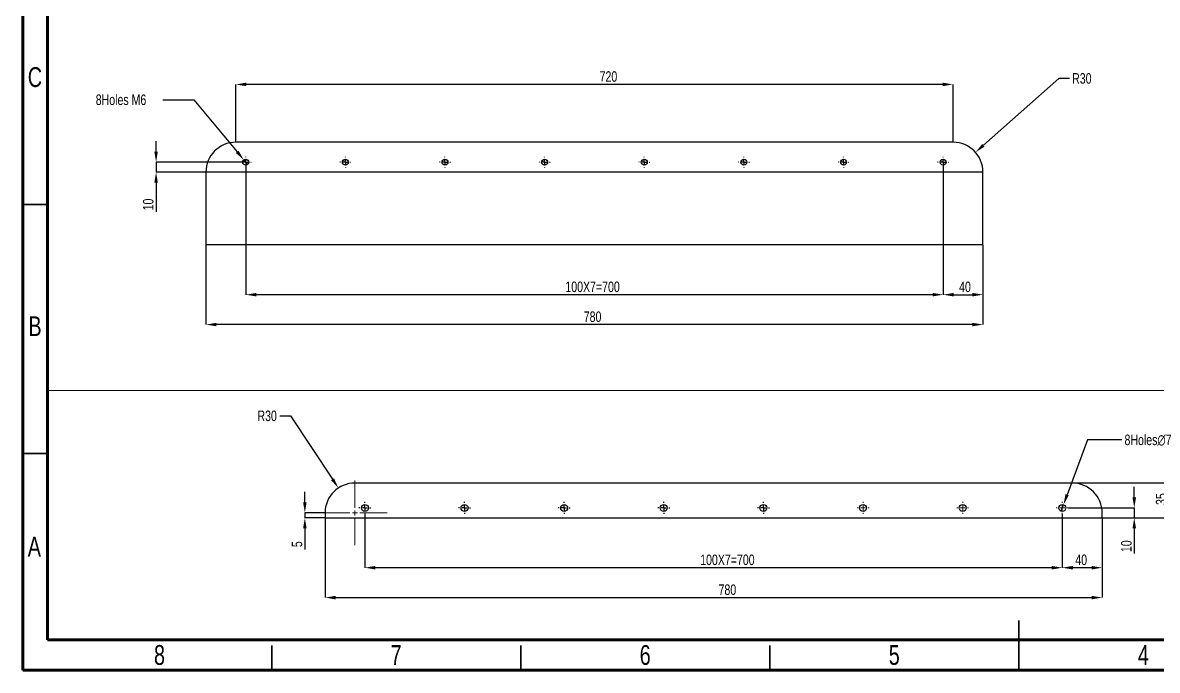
# Model space of a CAD drawing. Header units: millimetres. Extents: x 41 to 1868, y -696 to 319.
# Drawn here: x 510.2 to 738, y -695.1 to -565.1 of the extents above; entities that cross this region are included whole.
import ezdxf

# ---------------------------------------------------------------- set-up
doc = ezdxf.new("R2010")
doc.units = ezdxf.units.MM
doc.header["$PDSIZE"] = -1
doc.layers.add('FORMAT', color=7, linetype='Continuous')
doc.styles.add('SLDTEXTSTYLE0', font='TXT', dxfattribs={"width": 0.75})
doc.dimstyles.new('SLDDIMSTYLE10', dxfattribs={"dimtxt": 2.116667, "dimasz": 2.116667, "dimexe": 0, "dimexo": 0.625, "dimgap": 0.529167, "dimtad": 1, "dimdec": 0, "dimlfac": 5, "dimrnd": 1e-09, "dimzin": 12, "dimtxsty": 'SLDTEXTSTYLE0', "dimsah": 1, "dimcen": 2.5, "dimazin": 3, "dimtfac": 1, "dimtdec": 0, "dimtmove": 0, "dimatfit": 3, "dimfrac": 2, "dimtzin": 12})
doc.dimstyles.new('SLDDIMSTYLE11', dxfattribs={"dimtxt": 2.116667, "dimasz": 2.116667, "dimexe": 0, "dimexo": 0.625, "dimgap": 0.529167, "dimtad": 1, "dimdec": 0, "dimlfac": 5, "dimrnd": 1e-09, "dimzin": 12, "dimtxsty": 'SLDTEXTSTYLE0', "dimsah": 1, "dimcen": 2.5, "dimazin": 3, "dimtfac": 1, "dimtdec": 0, "dimtmove": 0, "dimatfit": 0, "dimfrac": 2, "dimtzin": 12})
doc.dimstyles.new('SLDDIMSTYLE12', dxfattribs={"dimtxt": 2.116667, "dimasz": 2.116667, "dimexe": 0, "dimexo": 0.625, "dimgap": 0.529167, "dimtad": 1, "dimdec": 0, "dimlfac": 5, "dimrnd": 1e-09, "dimzin": 12, "dimtxsty": 'SLDTEXTSTYLE0', "dimblk1": 'NONE', "dimsah": 1, "dimcen": 0, "dimazin": 3, "dimtfac": 1, "dimtdec": 0, "dimtmove": 0, "dimatfit": 3, "dimldrblk": 'NONE', "dimfrac": 2, "dimtzin": 12})
doc.dimstyles.new('SLDDIMSTYLE48', dxfattribs={"dimtxt": 2.116667, "dimasz": 2.116667, "dimexe": 0, "dimexo": 0.625, "dimgap": 0.529167, "dimtad": 1, "dimdec": 0, "dimlfac": 5, "dimrnd": 1e-09, "dimzin": 12, "dimtxsty": 'SLDTEXTSTYLE0', "dimsah": 1, "dimcen": 0, "dimazin": 3, "dimtfac": 1, "dimtdec": 0, "dimtmove": 0, "dimatfit": 3, "dimfrac": 2, "dimtzin": 12})
doc.dimstyles.new('SLDDIMSTYLE49', dxfattribs={"dimtxt": 2.116667, "dimasz": 2.116667, "dimexe": 0, "dimexo": 0.625, "dimgap": 0.529167, "dimtad": 1, "dimdec": 0, "dimlfac": 5, "dimrnd": 1e-09, "dimzin": 12, "dimtxsty": 'SLDTEXTSTYLE0', "dimblk1": 'NONE', "dimsah": 1, "dimcen": 0, "dimazin": 3, "dimtfac": 1, "dimtdec": 0, "dimtmove": 0, "dimatfit": 3, "dimldrblk": 'NONE', "dimfrac": 2, "dimtzin": 12})

# ---------------------------------------------------------------- blocks, each defined once
blk = doc.blocks.new('*D999')
at = {"layer": 'Defpoints', "color": 0}
for p in [(701.48, -591.16), (696.99, -595.14)]:
    blk.add_point(p, dxfattribs=at)
at = {"layer": 'FORMAT', "color": 0, "lineweight": -2}
for p, q in [((718.24, -576.33), (703.07, -589.76)), ((720.36, -576.33), (718.24, -576.33))]:
    blk.add_line(p, q, dxfattribs=at)
at = {"layer": 'FORMAT', "color": 0}
blk.add_solid([(702.83, -589.5), (703.3, -590.03), (701.48, -591.16)], dxfattribs=at)
at = {"layer": 'FORMAT', "color": 0, "insert": (720.89, -575.27), "char_height": 2.117, "attachment_point": 1, "style": 'SLDTEXTSTYLE0'}
blk.add_mtext('\\A1;R30', dxfattribs=at)
blk = doc.blocks.new('*D1000')
at = {"layer": 'Defpoints', "color": 0}
for p in [(552.99, -577.54), (552.99, -589.14), (696.99, -589.14)]:
    blk.add_point(p, dxfattribs=at)
at = {"layer": 'FORMAT', "color": 0, "lineweight": -2}
for p, q in [((552.99, -589.08), (552.99, -577.54)), ((694.87, -577.54), (555.11, -577.54)), ((696.99, -589.08), (696.99, -577.54))]:
    blk.add_line(p, q, dxfattribs=at)
at = {"layer": 'FORMAT', "color": 0}
for points in [[(555.11, -577.18), (555.11, -577.89), (552.99, -577.54)], [(694.87, -577.18), (694.87, -577.89), (696.99, -577.54)]]:
    blk.add_solid(points, dxfattribs=at)
at = {"layer": 'FORMAT', "color": 0, "insert": (627.8, -574.89), "char_height": 2.117, "attachment_point": 2, "style": 'SLDTEXTSTYLE0'}
blk.add_mtext('\\A1;720', dxfattribs=at)
blk = doc.blocks.new('*D1001')
at = {"layer": 'Defpoints', "color": 0}
for p in [(546.99, -609.74), (702.99, -609.74), (546.99, -625.74)]:
    blk.add_point(p, dxfattribs=at)
at = {"layer": 'FORMAT', "color": 0, "lineweight": -2}
for p, q in [((546.99, -609.8), (546.99, -625.74)), ((702.99, -609.8), (702.99, -625.74)), ((700.87, -625.74), (549.11, -625.74))]:
    blk.add_line(p, q, dxfattribs=at)
at = {"layer": 'FORMAT', "color": 0}
for points in [[(549.11, -625.39), (549.11, -626.09), (546.99, -625.74)], [(700.87, -625.39), (700.87, -626.09), (702.99, -625.74)]]:
    blk.add_solid(points, dxfattribs=at)
at = {"layer": 'FORMAT', "color": 0, "insert": (624.62, -623.1), "char_height": 2.117, "attachment_point": 2, "style": 'SLDTEXTSTYLE0'}
blk.add_mtext('\\A1;780', dxfattribs=at)
blk = doc.blocks.new('*D1002')
at = {"layer": 'Defpoints', "color": 0}
for p in [(554.61, -592.68), (555.37, -593.6)]:
    blk.add_point(p, dxfattribs=at)
at = {"layer": 'FORMAT', "color": 0, "lineweight": -2}
for p, q in [((538.38, -580.61), (544.6, -580.61)), ((544.6, -580.61), (553.26, -591.05)), ((555.37, -593.6), (554.61, -592.68))]:
    blk.add_line(p, q, dxfattribs=at)
at = {"layer": 'FORMAT', "color": 0}
blk.add_solid([(553.53, -590.83), (552.99, -591.28), (554.61, -592.68)], dxfattribs=at)
at = {"layer": 'FORMAT', "color": 0, "insert": (524.88, -579.55), "char_height": 2.1167, "attachment_point": 1, "style": 'SLDTEXTSTYLE0'}
blk.add_mtext('\\A1;8Holes M6', dxfattribs=at)
blk = doc.blocks.new('_None')
blk = doc.blocks.new('*D1003')
at = {"layer": 'Defpoints', "color": 0}
for p in [(694.99, -593.14), (702.99, -609.74), (702.99, -619.74)]:
    blk.add_point(p, dxfattribs=at)
at = {"layer": 'FORMAT', "color": 0, "lineweight": -2}
for p, q in [((694.99, -593.2), (694.99, -619.74)), ((702.99, -609.8), (702.99, -619.74)), ((697.11, -619.74), (700.87, -619.74))]:
    blk.add_line(p, q, dxfattribs=at)
at = {"layer": 'FORMAT', "color": 0}
for points in [[(697.11, -619.39), (697.11, -620.09), (694.99, -619.74)], [(700.87, -619.39), (700.87, -620.09), (702.99, -619.74)]]:
    blk.add_solid(points, dxfattribs=at)
at = {"layer": 'FORMAT', "color": 0, "insert": (699.38, -617.1), "char_height": 2.117, "attachment_point": 2, "style": 'SLDTEXTSTYLE0'}
blk.add_mtext('\\A1;40', dxfattribs=at)
blk = doc.blocks.new('*D1004')
at = {"layer": 'Defpoints', "color": 0}
for p in [(554.99, -593.14), (694.99, -593.14), (554.99, -619.74)]:
    blk.add_point(p, dxfattribs=at)
at = {"layer": 'FORMAT', "color": 0, "lineweight": -2}
for p, q in [((554.99, -593.2), (554.99, -619.74)), ((694.99, -593.2), (694.99, -619.74)), ((692.87, -619.74), (557.11, -619.74))]:
    blk.add_line(p, q, dxfattribs=at)
at = {"layer": 'FORMAT', "color": 0}
for points in [[(557.11, -619.39), (557.11, -620.09), (554.99, -619.74)], [(692.87, -619.39), (692.87, -620.09), (694.99, -619.74)]]:
    blk.add_solid(points, dxfattribs=at)
at = {"layer": 'FORMAT', "color": 0, "insert": (624.62, -617.1), "char_height": 2.1167, "attachment_point": 2, "style": 'SLDTEXTSTYLE0'}
blk.add_mtext('\\A1;100X7=700', dxfattribs=at)
blk = doc.blocks.new('*D1005')
at = {"layer": 'Defpoints', "color": 0}
for p in [(536.99, -593.14), (554.99, -593.14), (546.99, -595.14)]:
    blk.add_point(p, dxfattribs=at)
at = {"layer": 'FORMAT', "color": 0, "lineweight": -2}
for p, q in [((536.99, -591.03), (536.99, -588.91)), ((554.93, -593.14), (536.99, -593.14)), ((536.99, -593.14), (536.99, -595.14)), ((546.93, -595.14), (536.99, -595.14)), ((536.99, -597.26), (536.99, -603.1))]:
    blk.add_line(p, q, dxfattribs=at)
at = {"layer": 'FORMAT', "color": 0}
for points in [[(536.64, -591.03), (537.34, -591.03), (536.99, -593.14)], [(536.64, -597.26), (537.34, -597.26), (536.99, -595.14)]]:
    blk.add_solid(points, dxfattribs=at)
at = {"layer": 'FORMAT', "color": 0, "insert": (534.35, -601.64), "char_height": 2.117, "attachment_point": 2, "rotation": 90, "style": 'SLDTEXTSTYLE0'}
blk.add_mtext('\\A1;10', dxfattribs=at)
blk = doc.blocks.new('SW_CENTERMARKSYMBOL_87')
at = {"layer": 'FORMAT', "color": 0}
for p, q in [((-1, 0), (-1.1, 0)), ((0, 0), (-0.5, 0)), ((0, 1), (0, 1.1)), ((0, 0), (0, 0.5)), ((0, 0), (0, -0.5)), ((0, 0), (0.5, 0)), ((1, 0), (1.1, 0)), ((0, -1), (0, -1.1))]:
    blk.add_line(p, q, dxfattribs=at)
blk = doc.blocks.new('SW_CENTERMARKSYMBOL_88')
at = {"layer": 'FORMAT', "color": 0}
for p, q in [((-1, 0), (-1.1, 0)), ((0, 0), (-0.5, 0)), ((0, 1), (0, 1.1)), ((0, 0), (0, 0.5)), ((0, 0), (0, -0.5)), ((0, 0), (0.5, 0)), ((1, 0), (1.1, 0)), ((0, -1), (0, -1.1))]:
    blk.add_line(p, q, dxfattribs=at)
blk = doc.blocks.new('SW_CENTERMARKSYMBOL_89')
at = {"layer": 'FORMAT', "color": 0}
for p, q in [((-1, 0), (-1.1, 0)), ((0, 0), (-0.5, 0)), ((0, 1), (0, 1.1)), ((0, 0), (0, 0.5)), ((0, 0), (0, -0.5)), ((0, 0), (0.5, 0)), ((1, 0), (1.1, 0)), ((0, -1), (0, -1.1))]:
    blk.add_line(p, q, dxfattribs=at)
blk = doc.blocks.new('SW_CENTERMARKSYMBOL_90')
at = {"layer": 'FORMAT', "color": 0}
for p, q in [((-1, 0), (-1.1, 0)), ((0, 0), (-0.5, 0)), ((0, 1), (0, 1.1)), ((0, 0), (0, 0.5)), ((0, 0), (0, -0.5)), ((0, 0), (0.5, 0)), ((1, 0), (1.1, 0)), ((0, -1), (0, -1.1))]:
    blk.add_line(p, q, dxfattribs=at)
blk = doc.blocks.new('SW_CENTERMARKSYMBOL_91')
at = {"layer": 'FORMAT', "color": 0}
for p, q in [((-1, 0), (-1.1, 0)), ((0, 0), (-0.5, 0)), ((0, 1), (0, 1.1)), ((0, 0), (0, 0.5)), ((0, 0), (0, -0.5)), ((0, 0), (0.5, 0)), ((1, 0), (1.1, 0)), ((0, -1), (0, -1.1))]:
    blk.add_line(p, q, dxfattribs=at)
blk = doc.blocks.new('SW_CENTERMARKSYMBOL_92')
at = {"layer": 'FORMAT', "color": 0}
for p, q in [((-1, 0), (-1.1, 0)), ((0, 0), (-0.5, 0)), ((0, 1), (0, 1.1)), ((0, 0), (0, 0.5)), ((0, 0), (0, -0.5)), ((0, 0), (0.5, 0)), ((1, 0), (1.1, 0)), ((0, -1), (0, -1.1))]:
    blk.add_line(p, q, dxfattribs=at)
blk = doc.blocks.new('SW_CENTERMARKSYMBOL_93')
at = {"layer": 'FORMAT', "color": 0}
for p, q in [((-1, 0), (-1.1, 0)), ((0, 0), (-0.5, 0)), ((0, 1), (0, 1.1)), ((0, 0), (0, 0.5)), ((0, 0), (0, -0.5)), ((0, 0), (0.5, 0)), ((1, 0), (1.1, 0)), ((0, -1), (0, -1.1))]:
    blk.add_line(p, q, dxfattribs=at)
blk = doc.blocks.new('SW_CENTERMARKSYMBOL_94')
at = {"layer": 'FORMAT', "color": 0}
for p, q in [((-1, 0), (-1.1, 0)), ((0, 0), (-0.5, 0)), ((0, 1), (0, 1.1)), ((0, 0), (0, 0.5)), ((0, 0), (0, -0.5)), ((0, 0), (0.5, 0)), ((1, 0), (1.1, 0)), ((0, -1), (0, -1.1))]:
    blk.add_line(p, q, dxfattribs=at)
blk = doc.blocks.new('*D1026')
at = {"layer": 'Defpoints', "color": 0}
for p in [(570.91, -664.54), (726.91, -664.54), (726.91, -680.54)]:
    blk.add_point(p, dxfattribs=at)
at = {"layer": 'FORMAT', "color": 0, "lineweight": -2}
for p, q in [((570.91, -664.61), (570.91, -680.54)), ((726.91, -664.61), (726.91, -680.54)), ((573.03, -680.54), (724.79, -680.54))]:
    blk.add_line(p, q, dxfattribs=at)
at = {"layer": 'FORMAT', "color": 0}
for points in [[(573.03, -680.19), (573.03, -680.9), (570.91, -680.54)], [(724.79, -680.19), (724.79, -680.9), (726.91, -680.54)]]:
    blk.add_solid(points, dxfattribs=at)
at = {"layer": 'FORMAT', "color": 0, "insert": (651.68, -677.9), "char_height": 2.117, "attachment_point": 2, "style": 'SLDTEXTSTYLE0'}
blk.add_mtext('\\A1;780', dxfattribs=at)
blk = doc.blocks.new('*D1027')
at = {"layer": 'Defpoints', "color": 0}
for p in [(718.91, -663.74), (726.91, -664.54), (718.91, -674.54)]:
    blk.add_point(p, dxfattribs=at)
at = {"layer": 'FORMAT', "color": 0, "lineweight": -2}
for p, q in [((718.91, -663.81), (718.91, -674.54)), ((726.91, -664.61), (726.91, -674.54)), ((724.79, -674.54), (721.03, -674.54))]:
    blk.add_line(p, q, dxfattribs=at)
at = {"layer": 'FORMAT', "color": 0}
for points in [[(721.03, -674.19), (721.03, -674.9), (718.91, -674.54)], [(724.79, -674.19), (724.79, -674.9), (726.91, -674.54)]]:
    blk.add_solid(points, dxfattribs=at)
at = {"layer": 'FORMAT', "color": 0, "insert": (722.7, -671.9), "char_height": 2.117, "attachment_point": 2, "style": 'SLDTEXTSTYLE0'}
blk.add_mtext('\\A1;40', dxfattribs=at)
blk = doc.blocks.new('*D1028')
at = {"layer": 'Defpoints', "color": 0}
for p in [(578.91, -663.74), (718.91, -663.74), (578.91, -674.54)]:
    blk.add_point(p, dxfattribs=at)
at = {"layer": 'FORMAT', "color": 0, "lineweight": -2}
for p, q in [((578.91, -663.81), (578.91, -674.54)), ((718.91, -663.81), (718.91, -674.54)), ((716.79, -674.54), (581.03, -674.54))]:
    blk.add_line(p, q, dxfattribs=at)
at = {"layer": 'FORMAT', "color": 0}
for points in [[(581.03, -674.19), (581.03, -674.9), (578.91, -674.54)], [(716.79, -674.19), (716.79, -674.9), (718.91, -674.54)]]:
    blk.add_solid(points, dxfattribs=at)
at = {"layer": 'FORMAT', "color": 0, "insert": (651.68, -671.9), "char_height": 2.1167, "attachment_point": 2, "style": 'SLDTEXTSTYLE0'}
blk.add_mtext('\\A1;100X7=700', dxfattribs=at)
blk = doc.blocks.new('*D1029')
at = {"layer": 'Defpoints', "color": 0}
for p in [(719.15, -661.89), (718.67, -663.2)]:
    blk.add_point(p, dxfattribs=at)
at = {"layer": 'FORMAT', "color": 0, "lineweight": -2}
for p, q in [((723.95, -648.87), (719.89, -659.9)), ((730.87, -648.87), (723.95, -648.87)), ((718.67, -663.2), (719.15, -661.89))]:
    blk.add_line(p, q, dxfattribs=at)
at = {"layer": 'FORMAT', "color": 0}
blk.add_solid([(719.55, -659.78), (720.22, -660.02), (719.15, -661.89)], dxfattribs=at)
at = {"layer": 'FORMAT', "color": 0, "insert": (731.4, -647.82), "char_height": 2.1167, "attachment_point": 1, "style": 'SLDTEXTSTYLE0'}
blk.add_mtext('\\A1;8Holes∅7', dxfattribs=at)
blk = doc.blocks.new('*D1030')
at = {"layer": 'Defpoints', "color": 0}
for p in [(720.91, -657.54), (740.34, -657.54), (726.91, -664.54)]:
    blk.add_point(p, dxfattribs=at)
at = {"layer": 'FORMAT', "color": 0, "lineweight": -2}
for p, q in [((720.97, -657.54), (740.34, -657.54)), ((740.34, -662.43), (740.34, -659.66)), ((726.97, -664.54), (740.34, -664.54))]:
    blk.add_line(p, q, dxfattribs=at)
at = {"layer": 'FORMAT', "color": 0}
for points in [[(739.99, -659.66), (740.69, -659.66), (740.34, -657.54)], [(739.99, -662.43), (740.69, -662.43), (740.34, -664.54)]]:
    blk.add_solid(points, dxfattribs=at)
at = {"layer": 'FORMAT', "color": 0, "insert": (737.69, -660.77), "char_height": 2.117, "attachment_point": 2, "rotation": 90, "style": 'SLDTEXTSTYLE0'}
blk.add_mtext('\\A1;35', dxfattribs=at)
blk = doc.blocks.new('*D1031')
at = {"layer": 'Defpoints', "color": 0}
for p in [(573.59, -658.55), (576.91, -663.54)]:
    blk.add_point(p, dxfattribs=at)
at = {"layer": 'FORMAT', "color": 0, "lineweight": -2}
for p, q in [((561.84, -644.06), (563.96, -644.06)), ((563.96, -644.06), (572.42, -656.78))]:
    blk.add_line(p, q, dxfattribs=at)
at = {"layer": 'FORMAT', "color": 0}
blk.add_solid([(572.71, -656.59), (572.12, -656.98), (573.59, -658.55)], dxfattribs=at)
at = {"layer": 'FORMAT', "color": 0, "insert": (557.34, -643), "char_height": 2.117, "attachment_point": 1, "style": 'SLDTEXTSTYLE0'}
blk.add_mtext('\\A1;R30', dxfattribs=at)
blk = doc.blocks.new('*D1032')
at = {"layer": 'Defpoints', "color": 0}
for p in [(720.11, -662.54), (733.36, -662.54), (726.91, -664.54)]:
    blk.add_point(p, dxfattribs=at)
at = {"layer": 'FORMAT', "color": 0, "lineweight": -2}
for p, q in [((733.36, -660.43), (733.36, -658.31)), ((720.17, -662.54), (733.36, -662.54)), ((733.36, -662.54), (733.36, -664.54)), ((726.97, -664.54), (733.36, -664.54)), ((733.36, -666.66), (733.36, -671.69))]:
    blk.add_line(p, q, dxfattribs=at)
at = {"layer": 'FORMAT', "color": 0}
for points in [[(733, -660.43), (733.71, -660.43), (733.36, -662.54)], [(733, -666.66), (733.71, -666.66), (733.36, -664.54)]]:
    blk.add_solid(points, dxfattribs=at)
at = {"layer": 'FORMAT', "color": 0, "insert": (730.71, -670.23), "char_height": 2.117, "attachment_point": 2, "rotation": 90, "style": 'SLDTEXTSTYLE0'}
blk.add_mtext('\\A1;10', dxfattribs=at)
blk = doc.blocks.new('*D1033')
at = {"layer": 'Defpoints', "color": 0}
for p in [(566.86, -664.54), (570.91, -663.54), (570.91, -664.54)]:
    blk.add_point(p, dxfattribs=at)
at = {"layer": 'FORMAT', "color": 0, "lineweight": -2}
for p, q in [((566.86, -661.43), (566.86, -659.31)), ((570.85, -663.54), (566.86, -663.54)), ((566.86, -663.54), (566.86, -664.54)), ((570.85, -664.54), (566.86, -664.54)), ((566.86, -666.66), (566.86, -670.89))]:
    blk.add_line(p, q, dxfattribs=at)
at = {"layer": 'FORMAT', "color": 0}
for points in [[(566.51, -661.43), (567.21, -661.43), (566.86, -663.54)], [(566.51, -666.66), (567.21, -666.66), (566.86, -664.54)]]:
    blk.add_solid(points, dxfattribs=at)
at = {"layer": 'FORMAT', "color": 0, "insert": (564.22, -669.83), "char_height": 2.117, "attachment_point": 2, "rotation": 90, "style": 'SLDTEXTSTYLE0'}
blk.add_mtext('\\A1;5', dxfattribs=at)
blk = doc.blocks.new('SW_CENTERMARKSYMBOL_97')
at = {"layer": 'FORMAT', "color": 0}
for p, q in [((-1, 0), (-1.2, 0)), ((0, 0), (-0.5, 0)), ((0, 1), (0, 1.2)), ((0, 0), (0, 0.5)), ((0, 0), (0, -0.5)), ((0, 0), (0.5, 0)), ((1, 0), (1.2, 0)), ((0, -1), (0, -1.2))]:
    blk.add_line(p, q, dxfattribs=at)
blk = doc.blocks.new('SW_CENTERMARKSYMBOL_98')
at = {"layer": 'FORMAT', "color": 0}
for p, q in [((-1, 0), (-1.2, 0)), ((0, 0), (-0.5, 0)), ((0, 1), (0, 1.2)), ((0, 0), (0, 0.5)), ((0, 0), (0, -0.5)), ((0, 0), (0.5, 0)), ((1, 0), (1.2, 0)), ((0, -1), (0, -1.2))]:
    blk.add_line(p, q, dxfattribs=at)
blk = doc.blocks.new('SW_CENTERMARKSYMBOL_99')
at = {"layer": 'FORMAT', "color": 0}
for p, q in [((-1, 0), (-1.2, 0)), ((0, 0), (-0.5, 0)), ((0, 1), (0, 1.2)), ((0, 0), (0, 0.5)), ((0, 0), (0, -0.5)), ((0, 0), (0.5, 0)), ((1, 0), (1.2, 0)), ((0, -1), (0, -1.2))]:
    blk.add_line(p, q, dxfattribs=at)
blk = doc.blocks.new('SW_CENTERMARKSYMBOL_100')
at = {"layer": 'FORMAT', "color": 0}
for p, q in [((-1, 0), (-1.2, 0)), ((0, 0), (-0.5, 0)), ((0, 1), (0, 1.2)), ((0, 0), (0, 0.5)), ((0, 0), (0, -0.5)), ((0, 0), (0.5, 0)), ((1, 0), (1.2, 0)), ((0, -1), (0, -1.2))]:
    blk.add_line(p, q, dxfattribs=at)
blk = doc.blocks.new('SW_CENTERMARKSYMBOL_101')
at = {"layer": 'FORMAT', "color": 0}
for p, q in [((-1, 0), (-1.2, 0)), ((0, 0), (-0.5, 0)), ((0, 1), (0, 1.2)), ((0, 0), (0, 0.5)), ((0, 0), (0, -0.5)), ((0, 0), (0.5, 0)), ((1, 0), (1.2, 0)), ((0, -1), (0, -1.2))]:
    blk.add_line(p, q, dxfattribs=at)
blk = doc.blocks.new('SW_CENTERMARKSYMBOL_102')
at = {"color": 0, "linetype": 'Continuous', "lineweight": 18}
for p, q in [((-1, 0), (-1.2, 0)), ((0, 0), (-0.5, 0)), ((0, 1), (0, 1.2)), ((0, 0), (0, 0.5)), ((0, 0), (0, -0.5)), ((0, 0), (0.5, 0)), ((1, 0), (1.2, 0)), ((0, -1), (0, -1.2))]:
    blk.add_line(p, q, dxfattribs=at)
blk = doc.blocks.new('SW_CENTERMARKSYMBOL_103')
at = {"color": 0, "linetype": 'Continuous', "lineweight": 18}
for p, q in [((-1, 0), (-1.2, 0)), ((0, 0), (-0.5, 0)), ((0, 1), (0, 1.2)), ((0, 0), (0, 0.5)), ((0, 0), (0, -0.5)), ((0, 0), (0.5, 0)), ((1, 0), (1.2, 0)), ((0, -1), (0, -1.2))]:
    blk.add_line(p, q, dxfattribs=at)
blk = doc.blocks.new('SW_CENTERMARKSYMBOL_104')
at = {"color": 0, "linetype": 'Continuous', "lineweight": 18}
for p, q in [((-1, 0), (-1.2, 0)), ((0, 0), (-0.5, 0)), ((0, 1), (0, 1.2)), ((0, 0), (0, 0.5)), ((0, 0), (0, -0.5)), ((0, 0), (0.5, 0)), ((1, 0), (1.2, 0)), ((0, -1), (0, -1.2))]:
    blk.add_line(p, q, dxfattribs=at)
blk = doc.blocks.new('SW_CENTERMARKSYMBOL_105')
at = {"color": 0, "linetype": 'Continuous', "lineweight": 18}
for p, q in [((0, 1), (0, 6.5)), ((-1, 0), (-6.5, 0)), ((0, 0), (-0.5, 0)), ((0, 0), (0, 0.5)), ((0, 0), (0, -0.5)), ((0, 0), (0.5, 0)), ((1, 0), (6.5, 0)), ((0, -1), (0, -6.5))]:
    blk.add_line(p, q, dxfattribs=at)

msp = doc.modelspace()

# ---------------------------------------------------------------- linework, layer by layer
at = {"color": 7, "linetype": 'Continuous', "lineweight": 70}
for p, q in [((510.216, -695.1373), (510.216, -408.1373)), ((515.216, -689.0038), (515.216, -412.0038)), ((904.6185, -689.0038), (515.216, -689.0038)), ((910.216, -695.1373), (510.216, -695.1373))]:
    msp.add_line(p, q, dxfattribs=at)
at = {"color": 7, "linetype": 'Continuous', "lineweight": 25}
for p, q in [((696.9912, -589.1418), (552.9912, -589.1418)), ((702.9912, -595.1418), (546.9912, -595.1418)), ((546.9912, -595.1418), (546.9912, -609.7418)), ((702.9912, -609.7418), (702.9912, -595.1418)), ((702.9912, -609.7418), (546.9912, -609.7418)), ((720.9116, -657.5426), (576.9116, -657.5426)), ((570.9116, -663.5426), (570.9116, -664.5426)), ((570.9116, -664.5426), (726.9116, -664.5426)), ((726.9116, -664.5426), (726.9116, -663.5426))]:
    msp.add_line(p, q, dxfattribs=at)
at = {"color": 7, "linetype": 'Continuous', "lineweight": 35}
for p, q in [((515.216, -601.6373), (510.216, -601.6373)), ((515.216, -651.6373), (510.216, -651.6373)), ((710.216, -695.1383), (710.216, -685.1363)), ((560.216, -690.1373), (560.216, -695.1373)), ((610.216, -690.1373), (610.216, -695.1373)), ((660.216, -690.1373), (660.216, -695.1373)), ((710.216, -690.1373), (710.216, -695.1373))]:
    msp.add_line(p, q, dxfattribs=at)
at = {"color": 7, "linetype": 'Continuous', "lineweight": 18}
msp.add_line((515.216, -638.9721), (811.7693, -638.9721), dxfattribs=at)
at = {"color": 7, "linetype": 'Continuous', "lineweight": 25}
for centre, radius in [((554.9912, -593.1418), 0.6), ((574.9912, -593.1418), 0.6), ((594.9912, -593.1418), 0.6), ((614.9912, -593.1418), 0.6), ((634.9912, -593.1418), 0.6), ((654.9912, -593.1418), 0.6), ((674.9912, -593.1418), 0.6), ((694.9912, -593.1418), 0.6), ((578.9116, -662.5426), 0.7), ((598.9116, -662.5426), 0.7), ((618.9116, -662.5426), 0.7), ((638.9116, -662.5426), 0.7), ((658.9116, -662.5426), 0.7), ((678.9116, -662.5426), 0.7), ((698.9116, -662.5426), 0.7), ((718.9116, -662.5426), 0.7)]:
    msp.add_circle(centre, radius, dxfattribs=at)
for centre, start, end in [((552.9912, -595.1418), 90, 180), ((696.9912, -595.1418), 0, 90), ((576.9116, -663.5426), 90, 180), ((720.9116, -663.5426), 0, 90)]:
    msp.add_arc(centre, 6, start, end, dxfattribs=at)

# ---------------------------------------------------------------- block references
at = {"color": 7, "linetype": 'Continuous', "lineweight": 0}
for name, p in [('SW_CENTERMARKSYMBOL_105', (576.9116, -663.5426)), ('SW_CENTERMARKSYMBOL_102', (678.9116, -662.5426)), ('SW_CENTERMARKSYMBOL_103', (698.9116, -662.5426)), ('SW_CENTERMARKSYMBOL_104', (718.9116, -662.5426))]:
    msp.add_blockref(name, p, dxfattribs=at)
at = {"layer": 'FORMAT'}
for name, p in [('SW_CENTERMARKSYMBOL_94', (554.9912, -593.1418)), ('SW_CENTERMARKSYMBOL_93', (574.9912, -593.1418)), ('SW_CENTERMARKSYMBOL_92', (594.9912, -593.1418)), ('SW_CENTERMARKSYMBOL_91', (614.9912, -593.1418)), ('SW_CENTERMARKSYMBOL_90', (634.9912, -593.1418)), ('SW_CENTERMARKSYMBOL_89', (654.9912, -593.1418)), ('SW_CENTERMARKSYMBOL_88', (674.9912, -593.1418)), ('SW_CENTERMARKSYMBOL_87', (694.9912, -593.1418)), ('SW_CENTERMARKSYMBOL_97', (578.9116, -662.5426)), ('SW_CENTERMARKSYMBOL_98', (598.9116, -662.5426)), ('SW_CENTERMARKSYMBOL_99', (618.9116, -662.5426)), ('SW_CENTERMARKSYMBOL_100', (638.9116, -662.5426)), ('SW_CENTERMARKSYMBOL_101', (658.9116, -662.5426))]:
    msp.add_blockref(name, p, dxfattribs=at)

# ---------------------------------------------------------------- texts
at = {"color": 7, "linetype": 'Continuous', "lineweight": 0, "char_height": 3.9688, "attachment_point": 2, "style": 'SLDTEXTSTYLE0'}
for s, insert in [('C', (512.6747, -574.0772)), ('B', (512.6866, -624.0772)), ('A', (512.5557, -668.3272)), ('8', (537.676, -690.0772)), ('7', (585.176, -690.0772)), ('6', (635.176, -690.0772)), ('5', (685.176, -690.0772)), ('4', (735.176, -690.0772))]:
    msp.add_mtext(s, dxfattribs=dict(at, insert=insert))

# ---------------------------------------------------------------- dimensions: what is measured, and where the dimension line sits
at = {"layer": 'FORMAT'}
for base, p1, p2, dimstyle, picture, middle in [((552.9912, -577.5372), (696.9912, -589.1418), (552.9912, -589.1418), 'SLDDIMSTYLE10', '*D1000', (627.8035, -577.5372)), ((702.9912, -619.7418), (694.9912, -593.1418), (702.9912, -609.7418), 'SLDDIMSTYLE11', '*D1003', (699.3837, -619.7418)), ((546.9912, -625.7418), (702.9912, -609.7418), (546.9912, -609.7418), 'SLDDIMSTYLE10', '*D1001', (624.621, -625.7418)), ((726.9116, -680.5426), (570.9116, -664.5426), (726.9116, -664.5426), 'SLDDIMSTYLE10', '*D1026', (651.6808, -680.5426)), ((718.9116, -674.5426), (726.9116, -664.5426), (718.9116, -663.7426), 'SLDDIMSTYLE11', '*D1027', (722.6983, -674.5426))]:
    dim = msp.add_linear_dim(base=base, p1=p1, p2=p2, dimstyle=dimstyle, dxfattribs=at)
    dim.commit()
    dim.dimension.update_dxf_attribs({"geometry": picture, "text_midpoint": middle, "dimtype": 160})
for center, mpoint, picture, middle in [((696.9912, -595.1418), (701.4836, -591.1646), '*D999', (722.8725, -576.3279)), ((576.9116, -663.5426), (573.5892, -658.5465), '*D1031', (559.3253, -644.0593))]:
    dim = msp.add_radius_dim(center=center, mpoint=mpoint, dimstyle='SLDDIMSTYLE48', dxfattribs=at)
    dim.commit()
    dim.dimension.update_dxf_attribs({"geometry": picture, "text_midpoint": middle, "dimtype": 164})
for p1, p2, text, dimstyle, picture, middle in [((555.3741, -593.6037), (554.6082, -592.6799), '8Holes M<>', 'SLDDIMSTYLE49', '*D1002', (531.3643, -580.6051)), ((718.6696, -663.1995), (719.1536, -661.8858), '8Holes<>', 'SLDDIMSTYLE12', '*D1029', (737.0922, -648.875))]:
    dim = msp.add_diameter_dim_2p(p1=p1, p2=p2, text=text, dimstyle=dimstyle, dxfattribs=at)
    dim.commit()
    dim.dimension.update_dxf_attribs({"geometry": picture, "text_midpoint": middle, "dimtype": 163})
for base, p1, p2, picture, middle in [((536.9912, -593.1418), (546.9912, -595.1418), (554.9912, -593.1418), '*D1005', (536.9912, -601.6423)), ((740.3401, -657.5426), (726.9116, -664.5426), (720.9116, -657.5426), '*D1030', (740.3401, -660.7673)), ((566.8617, -664.5426), (570.9116, -663.5426), (570.9116, -664.5426), '*D1033', (566.8617, -669.8343)), ((733.3553, -662.5426), (726.9116, -664.5426), (720.1116, -662.5426), '*D1032', (733.3553, -670.2312))]:
    dim = msp.add_linear_dim(base=base, p1=p1, p2=p2, angle=90, dimstyle='SLDDIMSTYLE11', dxfattribs=at)
    dim.commit()
    dim.dimension.update_dxf_attribs({"geometry": picture, "text_midpoint": middle, "dimtype": 160})
for base, p1, p2, picture, middle in [((554.9912, -619.7418), (694.9912, -593.1418), (554.9912, -593.1418), '*D1004', (624.621, -619.7418)), ((578.9116, -674.5426), (718.9116, -663.7426), (578.9116, -663.7426), '*D1028', (651.6808, -674.5426))]:
    dim = msp.add_linear_dim(base=base, p1=p1, p2=p2, text='100X7=<>', dimstyle='SLDDIMSTYLE10', dxfattribs=at)
    dim.commit()
    dim.dimension.update_dxf_attribs({"geometry": picture, "text_midpoint": middle, "dimtype": 160})

doc.saveas('drawing.dxf')
